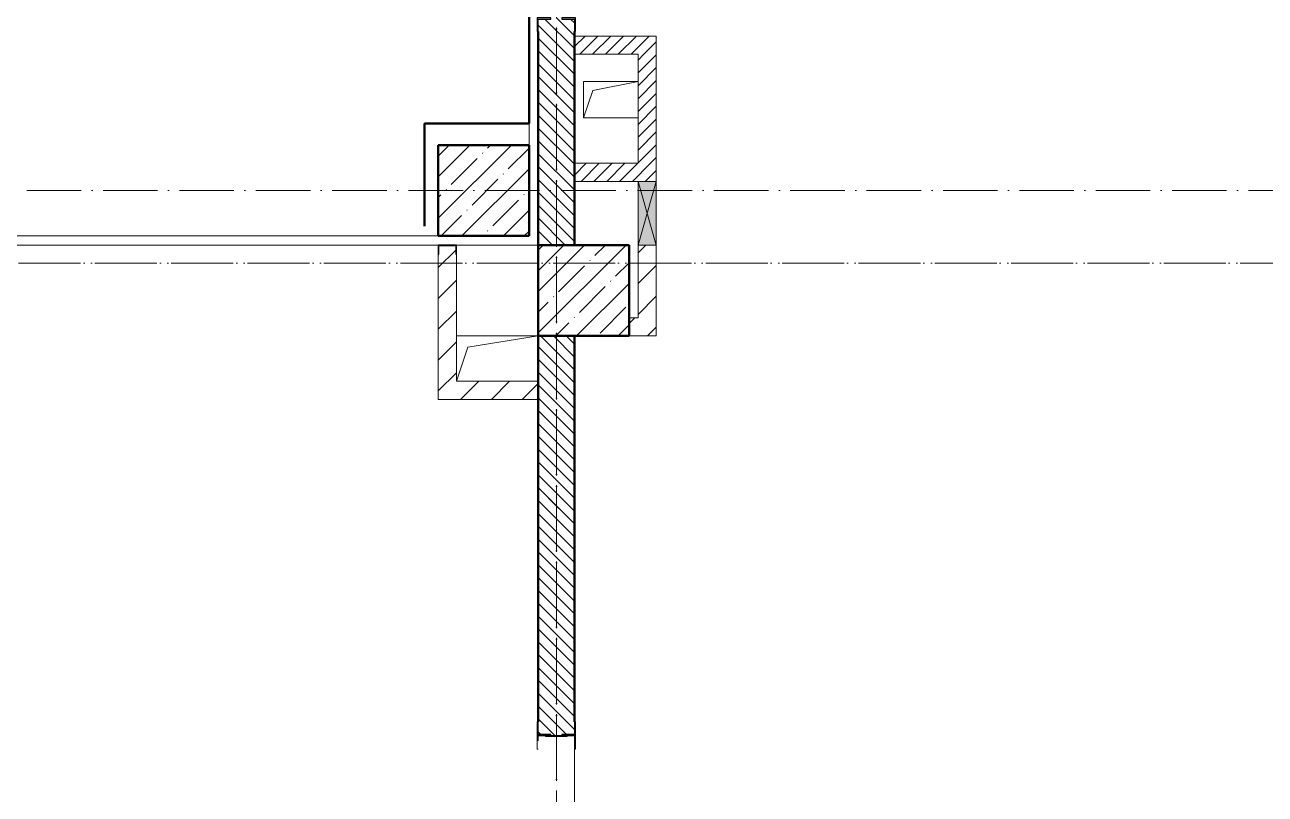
# Model space of a CAD drawing. Header units: millimetres. Extents: x -213536 to 1564669, y -45299 to 942238.
# Drawn here: x 634708 to 641533, y 611452 to 615688 of the extents above; entities that cross this region are included whole.
import ezdxf

# ---------------------------------------------------------------- set-up
doc = ezdxf.new("R2010")
doc.units = ezdxf.units.MM
doc.linetypes.add('50_200_ШТРИХ_1Т_ш5_п1_п1_', pattern=[700, 500, -100, 0, -100])
for name, color, linetype, lineweight in [('3.1) ЖБ окна 1.2 м', 102, 'Continuous', 30), ('8.2)', 3, 'Continuous', 50), ('8.3)', 5, 'Continuous', 50), ('8.4)', 6, 'Continuous', 50), ('A-DETL-GENF-OTLN', 7, 'Continuous', 9), ('A-FLOR-____-OTLN', 7, 'Continuous', 9), ('A-GENM-____-MCUT', 7, 'Continuous', 25), ('A-GENM-____-OTLN', 7, 'Continuous', 9), ('A-GENM-____-OTLN-1', 7, 'Continuous', 25), ('A-GLAZ-____-OTLN', 7, 'Continuous', 9), ('A-WALL-____-MCUT', 7, 'Continuous', 13), ('A-WALL-____-MCUT-2', 7, 'Continuous', 50), ('A-WALL-____-PATT-1', 7, 'Continuous', 9), ('A-WALL-FNSH-MCUT-1', 7, 'Continuous', 9), ('I-WALL-____-OTLN', 7, 'Continuous', 9), ('S-COLS-____-MCUT', 7, 'Continuous', 50), ('S-COLS-____-OTLN', 7, 'Continuous', 9), ('S-GRID-____-OTLN-1', 7, '50_200_ШТРИХ_1Т_ш5_п1_п1_', 9)]:
    doc.layers.add(name, color=color, linetype=linetype, lineweight=lineweight)
pattern_1 = [(135, (544282.637, 571544.04), (-35.35534, -35.35534), [])]
pattern_2 = [(45, (-93500, -42681.04), (-114.04925, 114.04925), []), (45, (-93385.95, -42681.04), (-114.04925, 114.04925), [201.613, -40.323, 3.353, -36.97])]
pattern_3 = [(45, (-92950, -43231.04), (-114.04925, 114.04925), []), (45, (-92835.95, -43231.04), (-114.04925, 114.04925), [201.613, -40.323, 3.353, -36.97])]
pattern_4 = [(45, (544282.64, 571544.04), (-84.85281, 84.85281), [])]
pattern_5 = [(45, (544282.637, 571544.04), (-35.35534, 35.35534), [])]
pattern_6 = [(135, (544282.637, 571544.04), (-35.35534, -35.35534), [])]
pattern_7 = [(45, (544282.64, 571544.04), (-84.85281, 84.85281), [])]
pattern_8 = [(45, (544282.637, 571544.04), (-35.35534, 35.35534), [])]

# ---------------------------------------------------------------- blocks, each defined once
blk = doc.blocks.new('BSC_Колонна _Прямоугольная - 500х500-V118-АР1_План отверстий 2 этажа в осях 1-64_Ю-ЯЯ')
at = {"layer": 'S-COLS-____-OTLN'}
h = blk.add_hatch(dxfattribs=at)
h.set_pattern_fill('FP_131', color=256, style=0, pattern_type=2)
h.set_pattern_definition(pattern_2)
h.paths.add_polyline_path([(-250, -250), (250, -250), (250, 250), (-250, 250), (-250, 13.8)], flags=0)
at = {"layer": 'S-COLS-____-MCUT'}
for p, q in [((250, 250), (-250, 250)), ((-250, 250), (-250, -250)), ((250, -250), (250, 250)), ((-250, -250), (250, -250))]:
    blk.add_line(p, q, dxfattribs=at)
blk = doc.blocks.new('BSC_Колонна _Прямоугольная - 500х500-V123-АР1_План отверстий 2 этажа в осях 1-64_Ю-ЯЯ')
at = {"layer": 'S-COLS-____-OTLN'}
h = blk.add_hatch(dxfattribs=at)
h.set_pattern_fill('FP_136', color=256, style=0, pattern_type=2)
h.set_pattern_definition(pattern_3)
h.paths.add_polyline_path([(-250, -250), (250, -250), (250, 250), (-250, 250)], flags=0)
at = {"layer": 'S-COLS-____-MCUT'}
for p, q in [((250, 250), (-250, 250)), ((-250, 250), (-250, -250)), ((250, -250), (250, 250)), ((-250, -250), (250, -250))]:
    blk.add_line(p, q, dxfattribs=at)
blk = doc.blocks.new('154_Стойка_СКБ_Уголок - СМ-2480_200-28346303-АР1_План отверстий 2 этажа в осях 1-64_Ю-ЯЯ')
at = {"layer": 'A-GENM-____-MCUT'}
for p, q in [((125, 156), (125, 81)), ((200, 156), (125, 156)), ((131, 81), (131, 150)), ((131, 150), (200, 150)), ((200, 150), (200, 156)), ((125, 81), (131, 81)), ((131, 19), (125, 19)), ((125, 19), (125, -56)), ((131, -50), (131, 19)), ((125, -56), (200, -56)), ((200, -50), (131, -50)), ((200, -56), (200, -50))]:
    blk.add_line(p, q, dxfattribs=at)
blk = doc.blocks.new('154_Фахверк_СКБ_Швеллер - Тип_100_3960-28318856-АР1_План отверстий 2 этажа в осях 1-64_Ю-ЯЯ')
at = {"layer": 'A-GENM-____-MCUT'}
for p, q in [((175, 50), (125, 50)), ((125, 50), (125, -50)), ((128, 47), (175, 47)), ((128, -47), (128, 47)), ((175, 47), (175, 50)), ((125, -50), (175, -50)), ((175, -47), (128, -47)), ((175, -50), (175, -47))]:
    blk.add_line(p, q, dxfattribs=at)
blk = doc.blocks.new('AR_Отверстие прямоугольное _в плите_ - AR_Отверстие прямоугольное _в плите_-V160-АР1_План отверстий 2 этажа в осях 1-64_Ю-ЯЯ')
at = {"layer": 'A-GENM-____-OTLN'}
for p, q in [((150, 100), (-150, 100)), ((-150, 100), (-150, -100)), ((-100, 50), (150, 100)), ((-150, -100), (-100, 50)), ((-150, -100), (150, -100))]:
    blk.add_line(p, q, dxfattribs=at)
blk = doc.blocks.new('AR_Отверстие прямоугольное _в плите_ - AR_Отверстие прямоугольное _в плите_-30552830-АР1_План отверстий 2 этажа в осях 1-64_Ю-ЯЯ')
at = {"layer": 'A-GENM-____-OTLN'}
for p, q in [((225, 125), (-225, 125)), ((-162.5, 62.5), (225, 125)), ((-225, -125), (-162.5, 62.5))]:
    blk.add_line(p, q, dxfattribs=at)
blk = doc.blocks.new('AR_Отверстие прямоугольное _в стене_ - AR_Отверстие прямоугольное _в стене__ОВ-36848105-АР1_План отверстий 2 этажа в осях 1-64_Ю-ЯЯ')
at = {"layer": 'A-GLAZ-____-OTLN'}
blk.add_hatch(color=256, dxfattribs=at).paths.add_polyline_path([(-175, -50), (175, -50), (175, 50), (-175, 50)], flags=0)
at = {"layer": 'A-DETL-GENF-OTLN'}
for p, q in [((-175, -50), (-175, 50)), ((-175, 50), (175, 50)), ((175, 50), (-175, -50)), ((-175, 50), (175, -50)), ((175, 50), (-175, 50)), ((-175, 50), (-175, -50)), ((175, 50), (175, -50)), ((175, -50), (175, 50)), ((175, -50), (-175, -50)), ((-175, -50), (175, -50))]:
    blk.add_line(p, q, dxfattribs=at)
blk = doc.blocks.new('BSC_Колонна _Прямоугольная - 500х500-V122-АР1_План отверстий 2 этажа в осях 1-64_А-ГГ')
at = {"layer": 'S-COLS-____-OTLN'}
h = blk.add_hatch(dxfattribs=at)
h.set_pattern_fill('FP_152', color=256, style=0, pattern_type=2)
h.set_pattern_definition(pattern_2)
h.paths.add_polyline_path([(-250, -250), (250, -250), (250, 250), (-250, 250)], flags=0)
at = {"layer": 'S-COLS-____-MCUT'}
for p, q in [((250, 250), (-250, 250)), ((-250, 250), (-250, -250)), ((250, -250), (250, 250)), ((-250, -250), (250, -250))]:
    blk.add_line(p, q, dxfattribs=at)
blk = doc.blocks.new('BSC_Колонна _Прямоугольная - 500х500-V127-АР1_План отверстий 2 этажа в осях 1-64_А-ГГ')
at = {"layer": 'S-COLS-____-OTLN'}
h = blk.add_hatch(dxfattribs=at)
h.set_pattern_fill('FP_157', color=256, style=0, pattern_type=2)
h.set_pattern_definition(pattern_3)
h.paths.add_polyline_path([(-250, -250), (250, -250), (250, 250), (-250, 250)], flags=0)
at = {"layer": 'S-COLS-____-MCUT'}
for p, q in [((250, 250), (-250, 250)), ((-250, 250), (-250, -250)), ((250, -250), (250, 250)), ((-250, -250), (250, -250))]:
    blk.add_line(p, q, dxfattribs=at)
blk = doc.blocks.new('154_Стойка_СКБ_Уголок - СМ-2480_200-28346303-АР1_План отверстий 2 этажа в осях 1-64_А-ГГ')
at = {"layer": 'A-GENM-____-MCUT'}
for p, q in [((125, 156), (125, 81)), ((200, 156), (125, 156)), ((131, 81), (131, 150)), ((131, 150), (200, 150)), ((200, 150), (200, 156)), ((125, 81), (131, 81)), ((131, 19), (125, 19)), ((125, 19), (125, -56)), ((131, -50), (131, 19)), ((125, -56), (200, -56)), ((200, -50), (131, -50)), ((200, -56), (200, -50))]:
    blk.add_line(p, q, dxfattribs=at)
blk = doc.blocks.new('Стойка_Влож_Полоса боковая - Полоса-28213942-АР1_План отверстий 2 этажа в осях 1-64_А-ГГ')
at = {"layer": 'A-GENM-____-OTLN'}
for p, q in [((-5, 60), (0, 60)), ((-5, -60), (-5, 60)), ((0, 31), (0, -31)), ((0, -60), (-5, -60))]:
    blk.add_line(p, q, dxfattribs=at)
blk = doc.blocks.new('Стойка_Влож_Уголок_Опорный - Уголок-28213941-АР1_План отверстий 2 этажа в осях 1-64_А-ГГ')
at = {"layer": 'A-GENM-____-OTLN'}
for p, q in [((-212, -6), (-212, 0)), ((0, 0), (0, -6)), ((-212, -75), (-212, -6)), ((-212, -6), (-206, -6)), ((-6, -6), (0, -6)), ((0, -6), (0, -75)), ((-212, -75), (-206, -75)), ((-6, -75), (0, -75))]:
    blk.add_line(p, q, dxfattribs=at)
blk = doc.blocks.new('154_Фахверк_СКБ_Швеллер - Тип_100_3960-28318856-АР1_План отверстий 2 этажа в осях 1-64_А-ГГ')
at = {"layer": 'A-GENM-____-MCUT'}
for p, q in [((175, 50), (125, 50)), ((125, 50), (125, -50)), ((128, 47), (175, 47)), ((128, -47), (128, 47)), ((175, 47), (175, 50)), ((125, -50), (175, -50)), ((175, -47), (128, -47)), ((175, -50), (175, -47))]:
    blk.add_line(p, q, dxfattribs=at)
blk = doc.blocks.new('AR_Отверстие прямоугольное _в плите_ - AR_Отверстие прямоугольное _в плите_-30423629-АР1_План отверстий 2 этажа в осях 1-64_А-ГГ')
at = {"layer": 'A-GENM-____-OTLN'}
for p, q in [((150, 100), (-150, 100)), ((-150, 100), (-150, -100)), ((-100, 50), (150, 100)), ((-150, -100), (-100, 50)), ((-150, -100), (150, -100))]:
    blk.add_line(p, q, dxfattribs=at)
blk = doc.blocks.new('AR_Отверстие прямоугольное _в плите_ - AR_Отверстие прямоугольное _в плите_-30552830-АР1_План отверстий 2 этажа в осях 1-64_А-ГГ')
at = {"layer": 'A-GENM-____-OTLN'}
for p, q in [((225, 125), (-225, 125)), ((-162.5, 62.5), (225, 125)), ((-225, -125), (-162.5, 62.5))]:
    blk.add_line(p, q, dxfattribs=at)
blk = doc.blocks.new('AR_Отверстие прямоугольное _в стене_ - AR_Отверстие прямоугольное _в стене__ОВ-36848105-АР1_План отверстий 2 этажа в осях 1-64_А-ГГ')
at = {"layer": 'A-GLAZ-____-OTLN'}
blk.add_hatch(color=256, dxfattribs=at).paths.add_polyline_path([(-175, -50), (175, -50), (175, 50), (-175, 50)], flags=0)
at = {"layer": 'A-DETL-GENF-OTLN'}
for p, q in [((-175, -50), (-175, 50)), ((-175, 50), (175, 50)), ((175, 50), (-175, -50)), ((-175, 50), (175, -50)), ((175, 50), (-175, 50)), ((-175, 50), (-175, -50)), ((175, 50), (175, -50)), ((175, -50), (175, 50)), ((175, -50), (-175, -50)), ((-175, -50), (175, -50))]:
    blk.add_line(p, q, dxfattribs=at)
blk = doc.blocks.new('2этаж')
at = {"layer": 'S-GRID-____-OTLN-1', "color": 251, "ltscale": 0.6, "true_color": 0x636466}
for p, q in [((77758.3, 498997), (77758.3, 549908.8)), ((77758.3, 454533.3), (77758.3, 508896.9)), ((58880.7, 502247), (88334.7, 502247)), ((58880.7, 502247), (88334.7, 502247)), ((51735.1, 501847), (88482.7, 501847)), ((53374.4, 501847), (88482.7, 501847))]:
    blk.add_line(p, q, dxfattribs=at)

msp = doc.modelspace()

# ---------------------------------------------------------------- hatches: boundary and pattern name
at = {"layer": 'A-WALL-____-PATT-1'}
h = msp.add_hatch(dxfattribs=at)
h.set_pattern_fill('FP_6', color=256, style=0, pattern_type=2)
h.set_pattern_definition(pattern_1)
h.paths.add_polyline_path([(637572.6, 614475.1), (637732.6, 614475.1), (637731.7, 615719.1), (637663.6, 615719.1), (637663.6, 615725.1), (637601.6, 615725.1), (637601.6, 615719.1), (637532.6, 615719.1), (637532.6, 614475.1)], flags=0)
h.paths.add_polyline_path([(637663.6, 617425.1), (637663.6, 617431.1), (637732.6, 617431.1), (637732.6, 617825.1), (637532.6, 617825.1), (637532.6, 617431.1), (637601.6, 617431.1), (637601.6, 617425.1)], flags=0)
h = msp.add_hatch(dxfattribs=at)
h.set_pattern_fill('FP_6', color=256, style=0, pattern_type=2)
h.set_pattern_definition(pattern_6)
h.paths.add_polyline_path([(637532.6, 614475.1), (637732.6, 614475.1), (637731.7, 615719.1), (637663.6, 615719.1), (637663.6, 615725.1), (637601.6, 615725.1), (637601.6, 615719.1), (637532.6, 615719.1), (637532.6, 615279.6)], flags=0)
h.paths.add_polyline_path([(637663.6, 617425.1), (637663.6, 617431.1), (637732.6, 617431.1), (637732.6, 617825.1), (637532.6, 617825.1), (637532.6, 617431.1), (637601.6, 617431.1), (637601.6, 617425.1)], flags=0)
h = msp.add_hatch(dxfattribs=at)
h.set_pattern_fill('FP_5', color=256, style=0, pattern_type=2)
h.set_pattern_definition(pattern_5)
h.paths.add_polyline_path([(638182.6, 615525.1), (638182.6, 615625.1), (637732.6, 615625.1), (637732.6, 615525.1), (638082.6, 615525.1)], flags=0)
h = msp.add_hatch(dxfattribs=at)
h.set_pattern_fill('FP_5', color=256, style=0, pattern_type=2)
h.set_pattern_definition(pattern_8)
h.paths.add_polyline_path([(638182.6, 615525.1), (638182.6, 615625.1), (637732.6, 615625.1), (637732.6, 615525.1), (638082.6, 615525.1)], flags=0)
h = msp.add_hatch(dxfattribs=at)
h.set_pattern_fill('FP_5', color=256, style=0, pattern_type=2)
h.set_pattern_definition(pattern_5)
h.paths.add_polyline_path([(638182.6, 614925.1), (638182.6, 615525.1), (638082.6, 615525.1), (638082.6, 614925.1)], flags=0)
h = msp.add_hatch(dxfattribs=at)
h.set_pattern_fill('FP_5', color=256, style=0, pattern_type=2)
h.set_pattern_definition(pattern_8)
h.paths.add_polyline_path([(638182.6, 614925.1), (638182.6, 615525.1), (638082.6, 615525.1), (638082.6, 614925.1)], flags=0)
h = msp.add_hatch(dxfattribs=at)
h.set_pattern_fill('FP_5', color=256, style=0, pattern_type=2)
h.set_pattern_definition(pattern_5)
h.paths.add_polyline_path([(638182.6, 614825.1), (638182.6, 614925.1), (637732.6, 614925.1), (637732.6, 614825.1), (638082.6, 614825.1)], flags=0)
h = msp.add_hatch(dxfattribs=at)
h.set_pattern_fill('FP_5', color=256, style=0, pattern_type=2)
h.set_pattern_definition(pattern_8)
h.paths.add_polyline_path([(638182.6, 614825.1), (638182.6, 614925.1), (637732.6, 614925.1), (637732.6, 614825.1), (638082.6, 614825.1)], flags=0)
h = msp.add_hatch(dxfattribs=at)
h.set_pattern_fill('FP_4', color=256, style=0, pattern_type=2)
h.set_pattern_definition(pattern_4)
h.paths.add_polyline_path([(637082.6, 613625.1), (637082.6, 614425.1), (637079.6, 614425.1), (637079.6, 614472.1), (636985.6, 614472.1), (636985.6, 614425.1), (636982.6, 614425.1), (636982.6, 613625.1)], flags=0)
h = msp.add_hatch(dxfattribs=at)
h.set_pattern_fill('FP_4', color=256, style=0, pattern_type=2)
h.set_pattern_definition(pattern_7)
h.paths.add_polyline_path([(637082.6, 613625.1), (637082.6, 614425.1), (637079.6, 614425.1), (637079.6, 614472.1), (636985.6, 614472.1), (636985.6, 614425.1), (636982.6, 614425.1), (636982.6, 613625.1)], flags=0)
h = msp.add_hatch(dxfattribs=at)
h.set_pattern_fill('FP_4', color=256, style=0, pattern_type=2)
h.set_pattern_definition(pattern_4)
h.paths.add_polyline_path([(638182.6, 614075.1), (638182.6, 614475.1), (638082.6, 614475.1), (638082.6, 614075.1)], flags=0)
h = msp.add_hatch(dxfattribs=at)
h.set_pattern_fill('FP_4', color=256, style=0, pattern_type=2)
h.set_pattern_definition(pattern_7)
h.paths.add_polyline_path([(638182.6, 614075.1), (638182.6, 614475.1), (638082.6, 614475.1), (638082.6, 614075.1)], flags=0)
h = msp.add_hatch(dxfattribs=at)
h.set_pattern_fill('FP_4', color=256, style=0, pattern_type=2)
h.set_pattern_definition(pattern_4)
h.paths.add_polyline_path([(638182.6, 613975.1), (638182.6, 614075.1), (638032.6, 614075.1), (638032.6, 613975.1)], flags=0)
h = msp.add_hatch(dxfattribs=at)
h.set_pattern_fill('FP_4', color=256, style=0, pattern_type=2)
h.set_pattern_definition(pattern_7)
h.paths.add_polyline_path([(638182.6, 613975.1), (638182.6, 614075.1), (638032.6, 614075.1), (638032.6, 613975.1)], flags=0)
h = msp.add_hatch(dxfattribs=at)
h.set_pattern_fill('FP_6', color=256, style=0, pattern_type=2)
h.set_pattern_definition(pattern_1)
h.paths.add_polyline_path([(637532.6, 613025.1), (637732.6, 613025.1), (637732.6, 613975.1), (637532.6, 613975.1)], flags=0)
h = msp.add_hatch(dxfattribs=at)
h.set_pattern_fill('FP_6', color=256, style=0, pattern_type=2)
h.set_pattern_definition(pattern_6)
h.paths.add_polyline_path([(637532.6, 609125.1), (637732.6, 609125.1), (637732.6, 609600.1), (637532.6, 609600.1)], flags=0)
h.paths.add_polyline_path([(637732.6, 610000.1), (637732.6, 610869.1), (637663.6, 610869.1), (637663.6, 610875.1), (637601.6, 610875.1), (637601.6, 610869.1), (637532.6, 610869.1), (637532.6, 610000.1), (637645.5, 610000.1)], flags=0)
h.paths.add_polyline_path([(637601.6, 611775.1), (637663.6, 611775.1), (637663.6, 611781.1), (637732.6, 611781.1), (637732.6, 613975.1), (637532.6, 613975.1), (637532.6, 611781.1), (637601.6, 611781.1)], flags=0)
h = msp.add_hatch(dxfattribs=at)
h.set_pattern_fill('FP_4', color=256, style=0, pattern_type=2)
h.set_pattern_definition(pattern_4)
h.paths.add_polyline_path([(637532.6, 613625.1), (637532.6, 613725.1), (637082.6, 613725.1), (637082.6, 613625.1)], flags=0)
h = msp.add_hatch(dxfattribs=at)
h.set_pattern_fill('FP_4', color=256, style=0, pattern_type=2)
h.set_pattern_definition(pattern_7)
h.paths.add_polyline_path([(637532.6, 613625.1), (637532.6, 613725.1), (637082.6, 613725.1), (637082.6, 613625.1)], flags=0)

# ---------------------------------------------------------------- linework, layer by layer
at = {"layer": '8.2)', "lineweight": 50}
msp.add_lwpolyline([(637482.6, 615144), (636907.6, 615144), (636907.6, 614578.9)], dxfattribs=at)
at = {"layer": '8.3)', "lineweight": 50}
msp.add_lwpolyline([(637482.6, 617830.5), (637482.6, 615144)], dxfattribs=at)
at = {"layer": '8.4)', "lineweight": 50}
for points in [[(637482.6, 617830.5), (637482.6, 615144)], [(637482.6, 615144), (636907.6, 615144), (636907.6, 614578.9)]]:
    msp.add_lwpolyline(points, dxfattribs=at)
at = {"layer": 'A-FLOR-____-OTLN'}
for p, q in [((637482.6, 615025.1), (637482.6, 618375.1)), ((637482.6, 615025.1), (637482.6, 618375.1)), ((637782.6, 615375.1), (638082.6, 615375.1)), ((637782.6, 615175.1), (637782.6, 615375.1)), ((637782.6, 615375.1), (638082.6, 615375.1)), ((637782.6, 615175.1), (637782.6, 615375.1)), ((638082.6, 615175.1), (637782.6, 615175.1)), ((638082.6, 615175.1), (637782.6, 615175.1)), ((633532.6, 614525.1), (636982.6, 614525.1)), ((633532.6, 614525.1), (636982.6, 614525.1)), ((636982.6, 614475.1), (633532.6, 614475.1)), ((636982.6, 614475.1), (633532.6, 614475.1)), ((637532.6, 614475.1), (637082.6, 614475.1)), ((637532.6, 614475.1), (637082.6, 614475.1)), ((637082.6, 613975.1), (637532.6, 613975.1)), ((637082.6, 613975.1), (637532.6, 613975.1))]:
    msp.add_line(p, q, dxfattribs=at)
at = {"layer": 'A-WALL-____-MCUT'}
for p, q in [((637532.6, 615650.1), (637532.6, 614475.1)), ((637732.6, 614475.1), (637732.6, 615650.1)), ((637532.6, 613975.1), (637532.6, 613025.1)), ((637732.6, 613025.1), (637732.6, 613975.1))]:
    msp.add_line(p, q, dxfattribs=at)
at = {"layer": 'A-WALL-____-MCUT-2'}
for p, q in [((637532.6, 615650.1), (637532.6, 614475.1)), ((637732.6, 614475.1), (637732.6, 615650.1)), ((637532.6, 613975.1), (637532.6, 611850.1)), ((637732.6, 611850.1), (637732.6, 613975.1))]:
    msp.add_line(p, q, dxfattribs=at)
at = {"layer": 'A-WALL-FNSH-MCUT-1'}
for p, q in [((638182.6, 615625.1), (637732.6, 615625.1)), ((638182.6, 615625.1), (637732.6, 615625.1)), ((638182.6, 614825.1), (638182.6, 615625.1)), ((638182.6, 614825.1), (638182.6, 615625.1)), ((637732.6, 615525.1), (638082.6, 615525.1)), ((637732.6, 615525.1), (638082.6, 615525.1)), ((638082.6, 615525.1), (638082.6, 614925.1)), ((638082.6, 615525.1), (638082.6, 614925.1)), ((638082.6, 614925.1), (637732.6, 614925.1)), ((638082.6, 614925.1), (637732.6, 614925.1)), ((637732.6, 614825.1), (638082.6, 614825.1)), ((637732.6, 614825.1), (638082.6, 614825.1)), ((636982.6, 614425.1), (636982.6, 613625.1)), ((636982.6, 614425.1), (636982.6, 613625.1)), ((637082.6, 613725.1), (637082.6, 614425.1)), ((637082.6, 613725.1), (637082.6, 614425.1)), ((638082.6, 614475.1), (638082.6, 614075.1)), ((638082.6, 614475.1), (638082.6, 614075.1)), ((638182.6, 613975.1), (638182.6, 614475.1)), ((638182.6, 613975.1), (638182.6, 614475.1)), ((638082.6, 614075.1), (638032.6, 614075.1)), ((638082.6, 614075.1), (638032.6, 614075.1)), ((638032.6, 613975.1), (638182.6, 613975.1)), ((638032.6, 613975.1), (638182.6, 613975.1)), ((637532.6, 613725.1), (637082.6, 613725.1)), ((637532.6, 613725.1), (637082.6, 613725.1)), ((636982.6, 613625.1), (637532.6, 613625.1)), ((636982.6, 613625.1), (637532.6, 613625.1))]:
    msp.add_line(p, q, dxfattribs=at)
at = {"layer": 'I-WALL-____-OTLN'}
for p, q in [((637532.6, 611745.1), (637532.6, 611775.1)), ((637732.6, 611775.1), (637732.6, 610875.1))]:
    msp.add_line(p, q, dxfattribs=at)

# ---------------------------------------------------------------- block references
at = {"layer": '3.1) ЖБ окна 1.2 м'}
msp.add_blockref('2этаж', (559874.3, 112528.1), dxfattribs=at)
at = {"layer": 'A-GENM-____-OTLN'}
for name, p in [('AR_Отверстие прямоугольное _в плите_ - AR_Отверстие прямоугольное _в плите_-V160-АР1_План отверстий 2 этажа в осях 1-64_Ю-ЯЯ', (637932.6, 615275.1)), ('AR_Отверстие прямоугольное _в плите_ - AR_Отверстие прямоугольное _в плите_-30423629-АР1_План отверстий 2 этажа в осях 1-64_А-ГГ', (637932.6, 615275.1)), ('AR_Отверстие прямоугольное _в плите_ - AR_Отверстие прямоугольное _в плите_-30552830-АР1_План отверстий 2 этажа в осях 1-64_Ю-ЯЯ', (637307.6, 613850.1)), ('AR_Отверстие прямоугольное _в плите_ - AR_Отверстие прямоугольное _в плите_-30552830-АР1_План отверстий 2 этажа в осях 1-64_А-ГГ', (637307.6, 613850.1)), ('Стойка_Влож_Уголок_Опорный - Уголок-28213941-АР1_План отверстий 2 этажа в осях 1-64_А-ГГ', (637738.6, 611775.1))]:
    msp.add_blockref(name, p, dxfattribs=at)
at = {"layer": 'A-GENM-____-OTLN', "rotation": 89.99999999999991}
msp.add_blockref('Стойка_Влож_Полоса боковая - Полоса-28213942-АР1_План отверстий 2 этажа в осях 1-64_А-ГГ', (637632.6, 611775.1), dxfattribs=at)
at = {"layer": 'A-GENM-____-OTLN-1'}
for name, p, rotation in [('154_Стойка_СКБ_Уголок - СМ-2480_200-28346303-АР1_План отверстий 2 этажа в осях 1-64_Ю-ЯЯ', (637582.6, 615850.1), 269.9999999999999), ('154_Стойка_СКБ_Уголок - СМ-2480_200-28346303-АР1_План отверстий 2 этажа в осях 1-64_А-ГГ', (637582.6, 615850.1), 269.9999999999999), ('154_Фахверк_СКБ_Швеллер - Тип_100_3960-28318856-АР1_План отверстий 2 этажа в осях 1-64_Ю-ЯЯ', (637032.6, 614600.1), 270), ('154_Фахверк_СКБ_Швеллер - Тип_100_3960-28318856-АР1_План отверстий 2 этажа в осях 1-64_А-ГГ', (637032.6, 614600.1), 270), ('154_Стойка_СКБ_Уголок - СМ-2480_200-28346303-АР1_План отверстий 2 этажа в осях 1-64_А-ГГ', (637682.6, 611650.1), 89.9999999999999)]:
    msp.add_blockref(name, p, dxfattribs=dict(at, rotation=rotation))
at = {"layer": 'A-GLAZ-____-OTLN', "rotation": 89.99999999999659}
for name in ['AR_Отверстие прямоугольное _в стене_ - AR_Отверстие прямоугольное _в стене__ОВ-36848105-АР1_План отверстий 2 этажа в осях 1-64_Ю-ЯЯ', 'AR_Отверстие прямоугольное _в стене_ - AR_Отверстие прямоугольное _в стене__ОВ-36848105-АР1_План отверстий 2 этажа в осях 1-64_А-ГГ']:
    msp.add_blockref(name, (638132.6, 614650.1), dxfattribs=at)
at = {"layer": 'S-COLS-____-OTLN'}
for name, p in [('BSC_Колонна _Прямоугольная - 500х500-V123-АР1_План отверстий 2 этажа в осях 1-64_Ю-ЯЯ', (637232.6, 614775.1)), ('BSC_Колонна _Прямоугольная - 500х500-V127-АР1_План отверстий 2 этажа в осях 1-64_А-ГГ', (637232.6, 614775.1)), ('BSC_Колонна _Прямоугольная - 500х500-V118-АР1_План отверстий 2 этажа в осях 1-64_Ю-ЯЯ', (637782.6, 614225.1)), ('BSC_Колонна _Прямоугольная - 500х500-V122-АР1_План отверстий 2 этажа в осях 1-64_А-ГГ', (637782.6, 614225.1))]:
    msp.add_blockref(name, p, dxfattribs=at)

doc.saveas('drawing.dxf')
